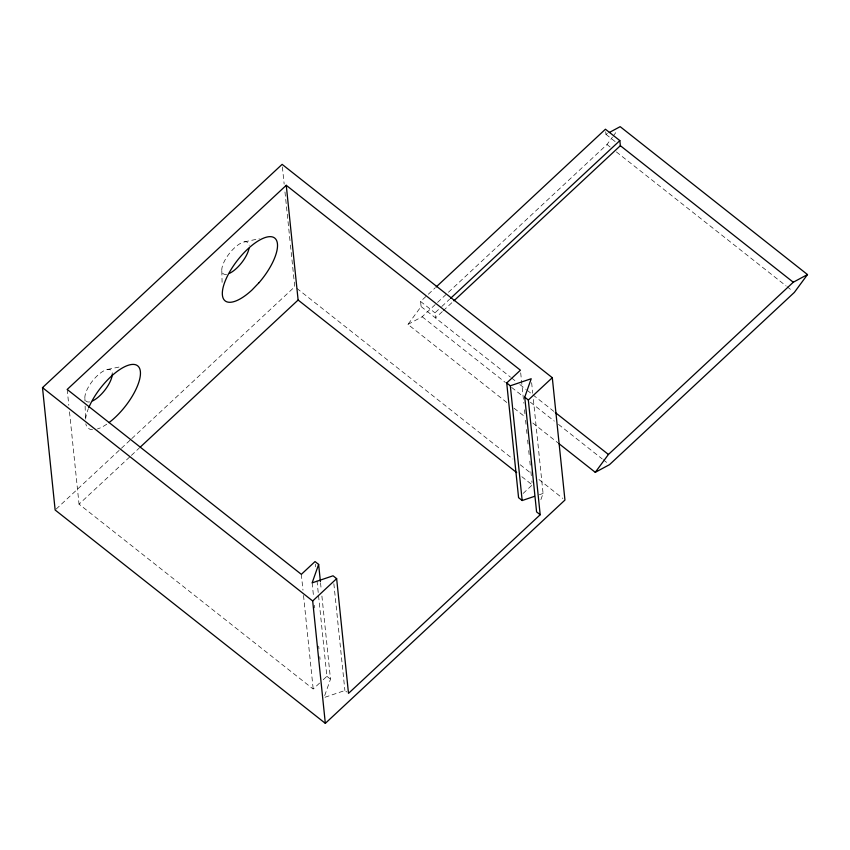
<?xml version="1.0" encoding="UTF-8"?>
<svg xmlns="http://www.w3.org/2000/svg" width="850" height="850" viewBox="0 0 850 850"><rect width="100%" height="100%" fill="white"/><g stroke="black" fill="none" stroke-linecap="round" stroke-linejoin="round"><path stroke-width="0.64" stroke-dasharray="4.25 3.19" d="M321.906 596.062L330.491 679.139L323.999 697.595L344.898 690.519L346.694 691.942M540.908 499.598L543.076 493.457L533.269 398.512M506.812 402.486L407.947 324.413L421.111 306.563L420.58 301.463L427.359 295.152M407.947 324.413L422.163 316.752L607.006 144.521L612.436 137.158M613.201 136.117L617.079 130.857M56.121 509.108L130.815 439.503M131.782 438.6L294.759 286.737L290.137 241.995M319.579 683.102L313.193 689.053L79.039 504.167L130.411 456.301M131.378 455.398L139.134 448.163M428.326 294.249L435.094 287.938M442.297 311.621L435.519 317.932L434.987 312.842L440.799 307.424M441.766 306.521L449.512 299.306M443.264 310.717L452.944 301.707M323.234 679.702L326.878 676.303L316.933 580.04M523.143 493.425L532.27 484.925L531.856 480.962M605.689 131.771L605.954 134.321L608.143 133.142M539.389 494.7L543.076 493.457M244.449 241.867L259.25 238.701M107.525 369.453L120.498 366.754M605.954 134.321L616.25 142.449M607.006 144.521L610.13 146.986M616.378 151.916L786.006 285.855M787.047 286.673L792.253 290.785M420.58 301.463L434.987 312.842M421.111 306.563L510.521 377.156M511.562 377.974L515.727 381.267M519.892 384.561L526.139 389.491M527.181 390.32L554.264 411.697M422.163 316.752L505.421 382.5M511.658 387.43L523.111 396.461M530.4 402.22L554.327 421.111M558.492 424.405L602.204 458.915M603.245 459.733L607.41 463.027M514.091 408.234L524.503 416.447M532.822 423.024L557.802 442.744M296.841 288.373L512.986 459.043M520.264 464.78L531.686 473.811M538.964 479.549L562.859 498.429M521.858 476.701L532.27 484.925M326.878 676.303L330.491 679.139M531.633 382.681L532.716 393.231M520.689 372.831L523.823 403.166M524.503 409.753L524.907 413.716M525.587 420.304L526.001 424.256M526.543 429.537L526.957 433.489M527.638 440.087L528.041 444.04M528.721 450.638L529.136 454.591M529.816 461.189L530.219 465.141M530.91 471.729L531.314 475.692M333.859 583.706L344.898 690.519M282.391 166.993L284.155 184.099M284.973 191.994L289.999 240.678M320.535 582.877L321.215 589.475M315.297 564.209L315.573 566.844M312.141 582.866L313.639 597.369M314.457 605.285L314.734 607.92M318.686 646.159L318.952 648.794M319.77 656.71L320.046 659.345M301.336 574.334L302.972 590.155M303.514 595.436L313.193 689.053M67.182 389.449L68.818 405.269M69.498 411.857L79.039 504.167M84.894 398.438L84.968 400.977M85.127 406.066L85.542 420.038M221.818 270.852L222.094 282.338M106.781 424.182A39.812 15.385 -51.7 0 1 97.399 428.974M92.554 429.717A39.812 15.385 -51.7 0 1 85.808 423.853M85.616 419.071A39.812 15.385 -51.7 0 1 88.23 408.956M89.654 401.912A19.901 7.692 -51.7 0 1 92.374 381.14A19.901 7.692 -51.7 0 1 112.285 372.927M226.578 274.327A19.901 7.692 -51.7 0 1 229.298 253.555A19.901 7.692 -51.7 0 1 249.209 245.342"/><path stroke-width="1.27" d="M318.633 564.421L312.141 582.866L333.041 575.801L336.642 578.638L348.5 693.366L540.186 514.749L528.339 400.021L524.737 397.173L531.218 378.728L510.319 385.794L506.717 382.957L520.413 370.196L286.259 185.311L67.182 389.449L301.336 574.334L315.031 561.574L318.633 564.421L320.397 581.559M558.843 443.562L595.266 472.324L608.43 454.474L793.284 282.232L807.5 274.571L620.171 126.661L609.237 132.547M807.5 274.571L794.336 292.421L609.492 464.663L595.266 472.324M42.5 387.632L282.115 164.358L552.298 377.697L564.942 500.066L325.327 723.339L55.144 510.011L42.5 387.632L312.683 600.971L325.327 723.339M140.101 447.259L298.116 300.029L286.259 185.311M436.071 287.034L605.434 129.221L619.841 140.601L620.362 145.701L793.284 282.232M450.479 298.414L619.841 140.601M453.911 300.804L620.362 145.701M312.683 600.971L336.642 578.638M528.339 400.021L552.298 377.697M506.717 382.957L518.574 497.675L522.176 500.522L534.469 496.368M555.305 412.526L608.43 454.474M298.116 300.029L516.662 472.589M540.186 514.749L536.584 511.902L524.737 397.173M510.319 385.794L522.176 500.522M88.687 407.819A39.812 15.385 -51.7 0 1 122.974 367.614A39.812 15.385 -51.7 0 1 139.538 379.716A39.812 15.385 -51.7 0 1 108.949 422.631M112.317 373.862A19.901 7.692 -51.7 0 1 92.65 400.892M249.008 248.413A19.901 7.692 -51.7 0 1 229.574 273.307M259.091 282.625L252.036 289.967A39.992 15.449 -51.7 0 1 224.092 284.049A39.992 15.449 -51.7 0 1 269.641 236.661A39.992 15.449 -51.7 0 1 259.091 282.625"/></g></svg>
